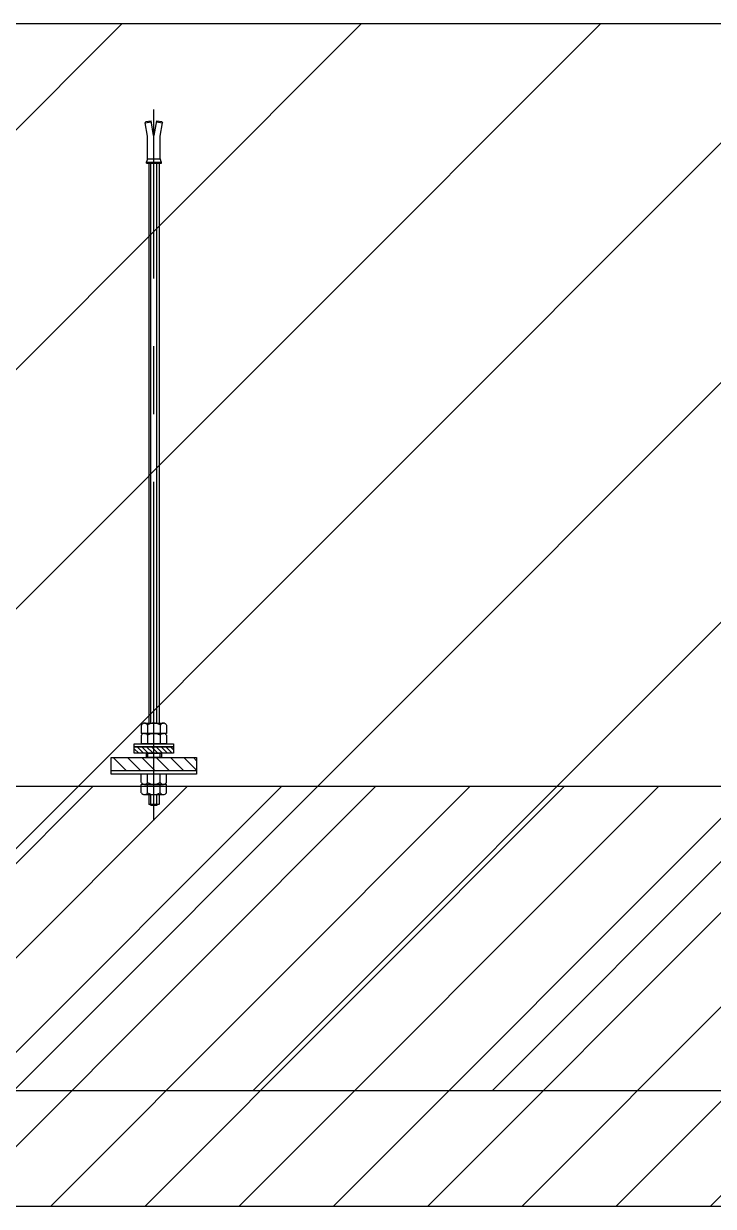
# Model space of a CAD drawing. Header units: millimetres. Extents: x -855187 to 47266, y -116283 to 213088.
# Drawn here: x -560113 to -543682, y 24243 to 52396 of the extents above; entities that cross this region are included whole.
import ezdxf

# ---------------------------------------------------------------- set-up
doc = ezdxf.new("R2010")
doc.units = ezdxf.units.MM
doc.header["$LTSCALE"] = 10
doc.linetypes.add('CENTER', pattern=[50.8, 31.75, -6.35, 6.35, -6.35])
doc.linetypes.add('HIDDEN', pattern=[9.525, 6.35, -3.175])
for name, color, linetype in [('_吊下地', 40, 'Continuous'), ('_基準', 1, 'CENTER'), ('_躯体', 8, 'Continuous')]:
    doc.layers.add(name, color=color, linetype=linetype)

# ---------------------------------------------------------------- blocks, each defined once
blk = doc.blocks.new('*U300')
at = {"layer": '_躯体'}
h = blk.add_hatch(dxfattribs=at)
h.set_pattern_fill('ANSI31', color=256, scale=50)
h.paths.add_polyline_path([(0, -1000), (10000, -1000), (10000, 0), (0, 0)])
for p, q in [((0, 0), (10000, 0)), ((10000, -1000), (0, -1000))]:
    blk.add_line(p, q, dxfattribs=at)
blk = doc.blocks.new('FVBASE25')
at = {"linetype": 'HIDDEN'}
for p, q in [((-8.2, 37.8), (-7.4, 39)), ((-8.2, 37.8), (-2.6, 38.8)), ((-6, 25.5), (-8.2, 37.8)), ((-7.4, 39), (-2.7, 39.8)), ((-0.3, 26), (-2.7, 39.8)), ((0.3, 26), (2.7, 39.8)), ((2.6, 38.8), (8.2, 37.8)), ((2.7, 39.8), (7.4, 39)), ((6, 25.5), (8.2, 37.8)), ((7.4, 39), (8.2, 37.8)), ((-6, 4), (-6, 25.5)), ((-0.3, 26), (0.3, 26)), ((6, 4), (6, 25.5)), ((-7, 1), (7, 1)), ((-7, 0), (-7, 1)), ((-6, 4), (6, 4)), ((7, 0), (7, 1))]:
    blk.add_line(p, q, dxfattribs=at)
blk.add_line((-7, 0), (7, 0))
for centre, start, end in [((-11.6, 4.2), 325.2699, 357.8602), ((11.6, 4.2), 182.1398, 214.7301)]:
    blk.add_arc(centre, 5.64, start, end, dxfattribs=at)
blk = doc.blocks.new('FVBASE26')
h = blk.add_hatch()
h.set_pattern_fill('ANSI31', color=6, scale=2, angle=90, style=0)
h.set_pattern_definition([(135, (5e-10, 5e-10), (-2.24506, -2.24506), [])])
h.paths.add_polyline_path([(-18.5, 10), (0, 10), (0, 4), (-18.5, 4)])
h.paths.add_polyline_path([(0, 10), (18.5, 10), (18.5, 4), (0, 4)])
for p, q in [((0, -50.7), (0, 48.1)), ((-11.8, 30.5), (-11.8, 22.6)), ((11.8, 22.6), (-11.8, 22.6)), ((-8.8, 32.2), (8.9, 32.2)), ((-8.8, 22.6), (8.9, 22.6)), ((-5.9, 30.5), (-5.9, 22.6)), ((5.9, 30.5), (5.9, 22.6)), ((11.8, 30.5), (11.8, 22.6)), ((-11.8, 20.9), (-11.8, 13)), ((11.8, 13), (-11.8, 13)), ((-5.9, 20.9), (-5.9, 13)), ((5.9, 20.9), (5.9, 13)), ((11.8, 20.9), (11.8, 13)), ((-40, -15.5), (-40, 0)), ((-40, 0), (40, 0)), ((6, 0), (-6, 0)), ((40, 0), (40, -15.5)), ((40, -12.5), (-40, -12.5)), ((40, -15.5), (-40, -15.5)), ((-11.8, -23.4), (-11.8, -15.5)), ((-5.9, -23.4), (-5.9, -15.5)), ((5.9, -23.4), (5.9, -15.5)), ((11.8, -23.4), (11.8, -15.5)), ((-11.8, -33), (-11.8, -25.1)), ((11.8, -25.1), (-11.8, -25.1)), ((-8.8, -25.1), (8.9, -25.1)), ((-5.9, -33), (-5.9, -25.1)), ((5.9, -33), (5.9, -25.1)), ((11.8, -33), (11.8, -25.1)), ((-8.8, -34.7), (8.9, -34.7)), ((-4.8, -34.7), (-4.8, -43.7)), ((-4.8, -43.7), (4.8, -43.7)), ((-2.9, -44.7), (-4.8, -43.7)), ((-2.9, -44.7), (-2.9, -34.7)), ((2.9, -44.7), (2.9, -34.7)), ((4.8, -43.7), (2.9, -44.7)), ((4.8, -34.7), (4.8, -43.7)), ((-2.9, -44.7), (2.9, -44.7))]:
    blk.add_line(p, q)
at = {"color": 6}
for p, q in [((-25.8, -12.5), (-38.3, 0)), ((-12.3, -12.5), (-24.8, 0)), ((1.2, -12.5), (-11.3, 0)), ((-6, 4), (6, 4)), ((14.6, -12.5), (2.1, 0)), ((28.1, -12.5), (15.6, 0)), ((40, -11.9), (28.1, 0)), ((40, -3), (37, 0)), ((-39.3, -12.5), (-40, -11.8))]:
    blk.add_line(p, q, dxfattribs=at)
for points in [[(18.5, 10), (-18.5, 10), (-18.5, 13), (18.5, 13)], [(18.5, 4), (-18.5, 4), (-18.5, 10), (18.5, 10)]]:
    blk.add_lwpolyline(points, close=True)
for points in [[(-7, 4), (-6, 4), (-6, 0), (-7, 0)], [(6, 4), (7, 4), (7, 0), (6, 0)]]:
    blk.add_lwpolyline(points, close=True, dxfattribs=at)
for centre, radius, start, end in [((-8.8, 28.8), 3.4, 29.9952, 150.0049), ((-8.8, 19.2), 3.4, 29.9952, 150.0049), ((0, 21.2), 11, 57.7935, 122.2065), ((0, 11.6), 11, 57.7935, 122.2065), ((8.9, 28.8), 3.4, 30.1731, 150.1828), ((8.9, 19.2), 3.4, 30.1731, 150.1828), ((-8.8, -21.7), 3.4, 209.9951, 330.0048), ((-8.8, -31.3), 3.4, 209.9951, 330.0048), ((0, -14.1), 11, 237.7935, 302.2065), ((0, -23.7), 11, 237.7935, 302.2065), ((8.9, -21.7), 3.4, 209.8172, 329.8269), ((8.9, -31.3), 3.4, 209.8172, 329.8269)]:
    blk.add_arc(centre, radius, start, end)
blk = doc.blocks.new('*U288')
at = {"layer": '_吊下地'}
for p, q in [((-4.8, 557), (-4.8, 32.2)), ((-2.9, 32.2), (-2.9, 557)), ((2.9, 32.2), (2.9, 557)), ((4.8, 557), (4.8, 32.2))]:
    blk.add_line(p, q, dxfattribs=at)
at = {"layer": '_基準'}
blk.add_line((0, -59.1), (0, 607.3), dxfattribs=at)
at = {"layer": '_吊下地'}
for name, p in [('FVBASE25', (0, 557)), ('FVBASE26', (0, 0))]:
    blk.add_blockref(name, p, dxfattribs=at)

msp = doc.modelspace()

# ---------------------------------------------------------------- block references
at = {"layer": '_吊下地'}
for name, p, xscale, yscale, zscale in [('*U288', (-557010, 34926), 25.4, 25.4, 25.4), ('*U300', (-582066, 34243), 10, 10, 10)]:
    msp.add_blockref(name, p, dxfattribs=dict(at, xscale=xscale, yscale=yscale, zscale=zscale))
at = {"layer": '_躯体', "xscale": 25.4, "yscale": 25.4, "zscale": 25.4}
msp.add_blockref('*U300', (-648192, 52396), dxfattribs=at)

doc.saveas('drawing.dxf')
